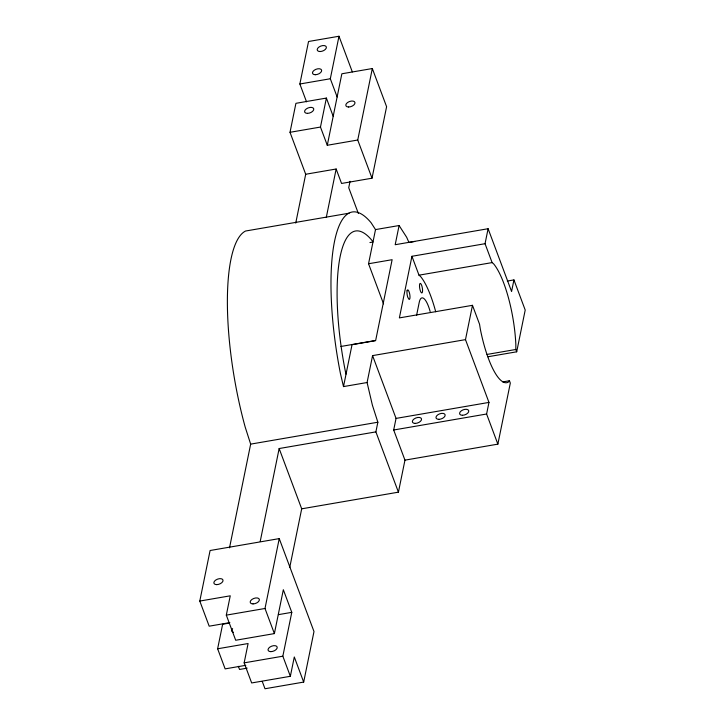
<?xml version="1.0" encoding="UTF-8"?>
<svg xmlns="http://www.w3.org/2000/svg" width="725" height="725" viewBox="0 0 725 725"><rect width="100%" height="100%" fill="white"/><g stroke="black" fill="none" stroke-linecap="round" stroke-linejoin="round"><path stroke-width="1.09" d="M487.898 356.763L516.698 351.806L515.828 349.477L515.838 344.511A62.631 17.019 80.2 0 0 493.625 263.846L492.112 262.595L485.043 243.7L488.106 228.719L395.188 244.715L399.103 225.529L375.514 229.589L371.1 222.747A144.538 39.286 80.2 0 0 340.388 373.339L343.496 386.588L367.086 382.528L372.577 355.612L465.486 339.626L472.483 305.316L399.375 317.903L411.936 256.288L485.043 243.7M295.737 223.083L305.696 174.254L290.009 132.303L295.918 103.322L326.386 98.074L333.192 116.29M306.53 101.826L299.86 84L308.533 41.497L338.992 36.25L352.323 71.902M229.852 622.621L209.181 626.183L199.792 601.061L210.096 550.511L279.243 538.612L313.988 631.538L303.684 682.089L264.997 688.75L262.26 681.428M229.508 547.855L250.66 444.126L245.204 427.125A144.538 39.286 80.2 0 1 245.539 231.03L349.142 213.195M327.283 145.272L341.856 73.778L372.324 68.54L357.742 140.025L327.283 145.272L320.468 127.056L326.386 98.074M337.134 96.969L330.319 78.753L338.992 36.25M245.811 665.314L225.14 668.876L217.627 648.784L222.638 624.243L229.327 623.092M217.627 648.784L248.095 643.537L244.153 662.858L251.666 682.95L290.353 676.298L282.841 656.197L291.785 612.344L283.33 589.733L274.385 633.596L235.697 640.257L226.309 615.135L230.251 595.814L199.792 601.061M260.212 541.43L279.152 448.539L375.885 431.882L377.861 422.222L372.405 405.221L367.086 382.528M326.286 217.418L336.155 169.007L305.696 174.254M350.048 181.286L348.734 187.73L358.358 213.449M274.385 633.596L264.997 608.483L279.243 538.612M289.737 567.43L301.691 508.823L279.152 448.539M336.155 169.007L341.557 183.452L372.016 178.205L386.597 106.711L372.324 68.54M343.496 386.588L352.042 344.692L375.632 340.632L392.134 259.695L368.545 263.755L383.552 303.884M368.545 263.755L375.514 229.589M290.353 676.298L294.296 656.977L303.684 682.089M416.567 315.438L419.213 302.452A22.484 6.108 80.2 0 1 430.152 311.523M301.691 508.823L398.424 492.166L404.958 460.139L393.684 429.998L396.049 418.407L372.577 355.612M404.958 460.139L497.867 444.144L486.602 414.011L488.967 402.411L465.486 339.626M507.31 281.055L513.943 279.913L511.578 291.513L488.106 228.719M497.867 444.144L510.318 383.081L509.448 380.752L502.806 381.903M516.698 351.806L525.208 310.055L513.943 279.913M509.448 380.752L508.162 382.229A62.631 17.019 80.2 0 1 480.34 329.159L479.542 324.211L472.483 305.316M299.86 84L330.319 78.753M290.009 132.303L320.468 127.056M369.931 242.558L372.976 242.032L371.871 240.319A125.271 34.048 80.2 0 0 345.254 370.837L346.033 374.145M409.163 242.431L414.718 241.47M411.936 256.288L418.996 275.174L492.112 262.595M340.877 346.468L375.414 340.523M487.028 354.434L515.828 349.477M396.049 418.407L488.967 402.411M250.66 444.126L377.861 422.222M393.684 429.998L486.602 414.011M226.309 615.135L264.997 608.483M278.4 614.646L291.785 612.344M244.153 662.858L282.841 656.197M247.153 668.142L239.54 669.456L238.362 666.32M418.996 275.174L420.509 276.424A62.631 17.019 80.2 0 1 435.716 311.795M399.103 225.529L406.662 237.256L408.837 242.213M357.742 140.025L372.016 178.205M375.885 431.882L398.424 492.166M233.495 632.254A4.821 2.655 -20.5 0 1 232.625 628.584M422.557 289.973L422.548 291.051A4.821 1.305 80.2 0 1 421.234 292.556A4.821 1.305 80.2 0 1 419.621 287.544L419.521 286.348A4.821 1.305 80.2 0 1 420.844 283.765A4.821 1.305 80.2 0 1 422.557 289.973M407.087 290.752L406.97 291.595A4.821 1.305 80.2 0 0 407.831 297.377L408.991 299.316A4.821 1.305 80.2 0 0 409.861 298.51L409.978 297.667A4.821 1.305 80.2 0 0 409.453 292.982L409.118 291.876A4.821 1.305 80.2 0 0 407.087 290.752M270.869 651.639A4.821 2.655 -20.5 0 0 277.195 647.126A4.821 2.655 -20.5 0 0 269.809 647.144A4.821 2.655 -20.5 0 0 270.869 651.639M348.634 107.01A4.821 2.655 -20.5 0 0 354.96 102.497A4.821 2.655 -20.5 0 0 347.583 102.515A4.821 2.655 -20.5 0 0 348.634 107.01M216.693 584.631A4.821 2.655 -20.5 0 0 223.01 580.118A4.821 2.655 -20.5 0 0 215.633 580.136A4.821 2.655 -20.5 0 0 216.693 584.631M320.033 51.538A4.821 2.655 -20.5 0 0 326.359 47.025A4.821 2.655 -20.5 0 0 318.973 47.043A4.821 2.655 -20.5 0 0 320.033 51.538M307.427 113.363A4.821 2.655 -20.5 0 0 313.744 108.85A4.821 2.655 -20.5 0 0 306.367 108.868A4.821 2.655 -20.5 0 0 307.427 113.363M253.025 603.916A4.821 2.655 -20.5 0 0 259.351 599.403A4.821 2.655 -20.5 0 0 251.965 599.421A4.821 2.655 -20.5 0 0 253.025 603.916M315.312 74.72A4.821 2.655 -20.5 0 0 321.628 70.207A4.821 2.655 -20.5 0 0 314.251 70.225A4.821 2.655 -20.5 0 0 315.312 74.72M415.198 423.409A4.821 2.655 -20.5 0 0 421.524 418.896A4.821 2.655 -20.5 0 0 414.138 418.914A4.821 2.655 -20.5 0 0 415.198 423.409M462.423 415.28A4.821 2.655 -20.5 0 0 468.74 410.767A4.821 2.655 -20.5 0 0 461.363 410.785A4.821 2.655 -20.5 0 0 462.423 415.28M438.806 419.34A4.821 2.655 -20.5 0 0 445.132 414.827A4.821 2.655 -20.5 0 0 437.755 414.845A4.821 2.655 -20.5 0 0 438.806 419.34"/></g></svg>
